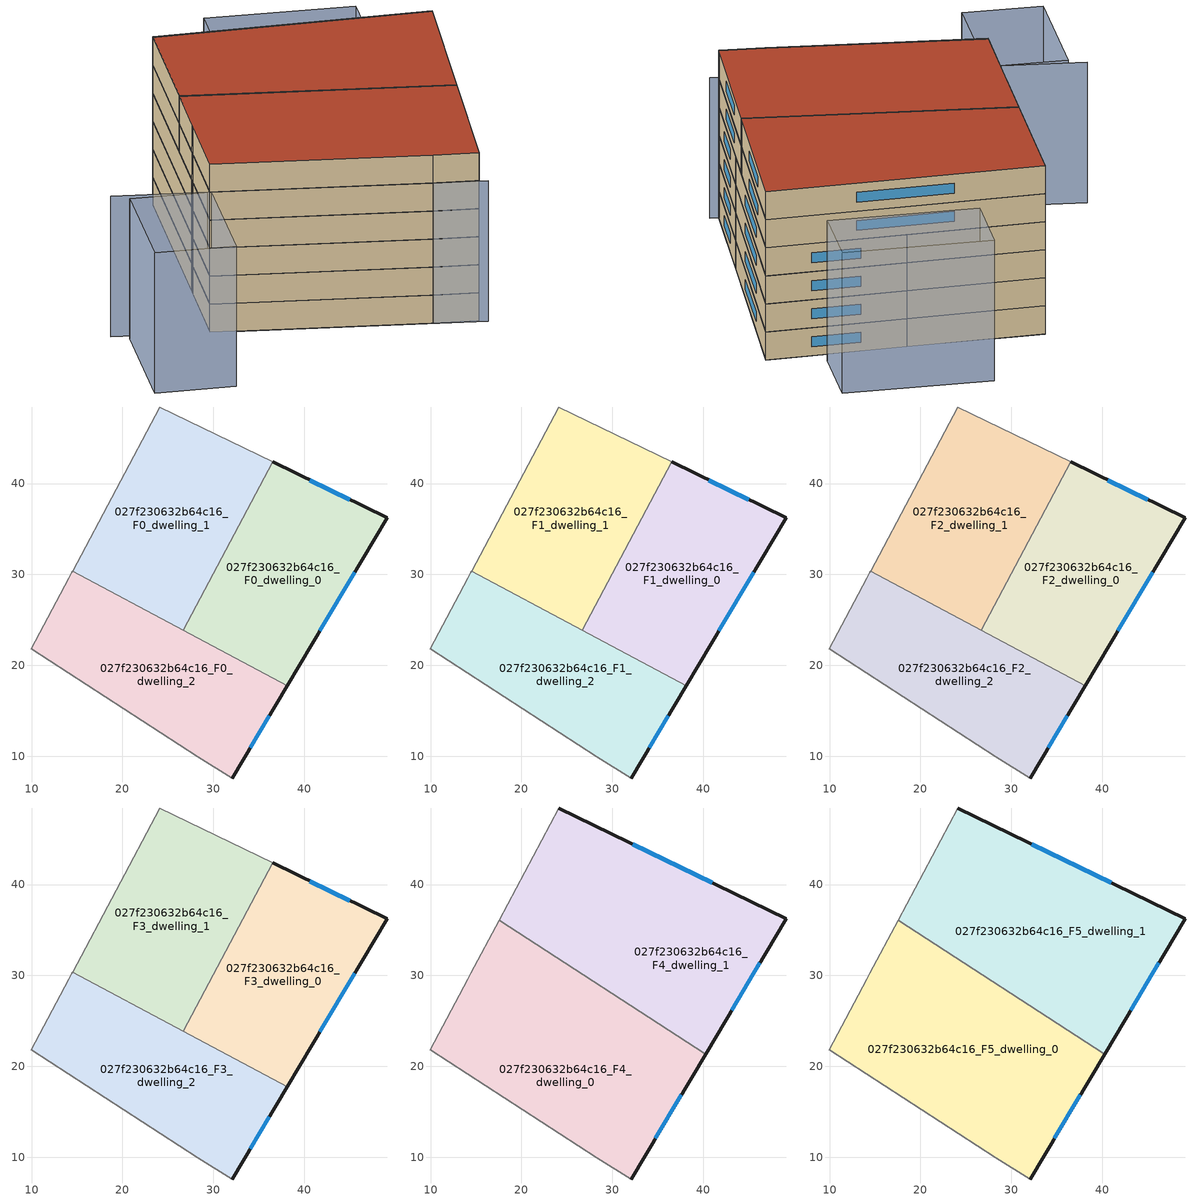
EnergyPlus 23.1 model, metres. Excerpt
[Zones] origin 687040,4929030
027f230632b64c16_F0_dwelling_0
 floor ground (EU_floor_Construction): 38.16,17.78 49.14,36.23 36.53,42.38 26.7,23.86 z0
 wall outside (EU_wall_Construction): 36.53,42.38 49.14,36.23 38.16,17.78 z0:3
 wall to 027f230632b64c16_F0_dwelling_1 (EU_wall_Construction): 26.7,23.86 36.53,42.38 z0:3
 wall to 027f230632b64c16_F0_dwelling_2 (EU_wall_Construction): 38.16,17.78 26.7,23.86 z0:3
 window (EU_Window_Construction): 40.63,40.38 45.04,38.23 / 45.57,30.23 41.73,23.78 z0.98:2.02
027f230632b64c16_F0_dwelling_1
 floor ground (EU_floor_Construction): 26.7,23.86 36.53,42.38 24.13,48.43 14.51,30.33 z0
 wall adiabatic (EU_wall_Construction): 14.51,30.33 24.13,48.43 36.53,42.38 z0:3
 wall to 027f230632b64c16_F0_dwelling_2 (EU_wall_Construction): 26.7,23.86 14.51,30.33 z0:3
027f230632b64c16_F0_dwelling_2
 floor ground (EU_floor_Construction): 32.1,7.6 38.16,17.78 14.51,30.33 14.45,30.22 14.11,29.59 9.98,21.83 28.27,9.94 z0
 wall outside (EU_wall_Construction): 38.16,17.78 32.1,7.6 z0:3
 wall adiabatic (EU_wall_Construction): 32.1,7.6 28.27,9.94 9.98,21.83 14.11,29.59 14.45,30.22 14.51,30.33 z0:3
 window (EU_Window_Construction): 36.19,14.47 34.07,10.91 z0.98:2.02
027f230632b64c16_F1_dwelling_0
 floor to 027f230632b64c16_F0_dwelling_0 (EU_floor_Construction): 38.16,17.78 49.14,36.23 36.53,42.38 26.7,23.86 z3
 wall outside (EU_wall_Construction): 36.53,42.38 49.14,36.23 38.16,17.78 z3:6
 wall to 027f230632b64c16_F1_dwelling_1 (EU_wall_Construction): 26.7,23.86 36.53,42.38 z3:6
 wall to 027f230632b64c16_F1_dwelling_2 (EU_wall_Construction): 38.16,17.78 26.7,23.86 z3:6
 window (EU_Window_Construction): 40.63,40.38 45.04,38.23 / 45.57,30.23 41.73,23.78 z3.98:5.02
027f230632b64c16_F1_dwelling_1
 floor to 027f230632b64c16_F0_dwelling_1 (EU_floor_Construction): 26.7,23.86 36.53,42.38 24.13,48.43 14.51,30.33 z3
 wall adiabatic (EU_wall_Construction): 14.51,30.33 24.13,48.43 36.53,42.38 z3:6
 wall to 027f230632b64c16_F1_dwelling_2 (EU_wall_Construction): 26.7,23.86 14.51,30.33 z3:6
027f230632b64c16_F1_dwelling_2
 floor to 027f230632b64c16_F0_dwelling_2 (EU_floor_Construction): 32.1,7.6 38.16,17.78 14.51,30.33 14.45,30.22 14.11,29.59 9.98,21.83 28.27,9.94 z3
 wall outside (EU_wall_Construction): 38.16,17.78 32.1,7.6 z3:6
 wall adiabatic (EU_wall_Construction): 32.1,7.6 28.27,9.94 9.98,21.83 14.11,29.59 14.45,30.22 14.51,30.33 z3:6
 window (EU_Window_Construction): 36.19,14.47 34.07,10.91 z3.98:5.02
027f230632b64c16_F2_dwelling_0
 floor to 027f230632b64c16_F1_dwelling_0 (EU_floor_Construction): 38.16,17.78 49.14,36.23 36.53,42.38 26.7,23.86 z6
 wall outside (EU_wall_Construction): 36.53,42.38 49.14,36.23 38.16,17.78 z6:9
 wall to 027f230632b64c16_F2_dwelling_1 (EU_wall_Construction): 26.7,23.86 36.53,42.38 z6:9
 wall to 027f230632b64c16_F2_dwelling_2 (EU_wall_Construction): 38.16,17.78 26.7,23.86 z6:9
 window (EU_Window_Construction): 40.63,40.38 45.04,38.23 / 45.57,30.23 41.73,23.78 z6.98:8.02
027f230632b64c16_F2_dwelling_1
 floor to 027f230632b64c16_F1_dwelling_1 (EU_floor_Construction): 26.7,23.86 36.53,42.38 24.13,48.43 14.51,30.33 z6
 wall adiabatic (EU_wall_Construction): 14.51,30.33 24.13,48.43 36.53,42.38 z6:9
 wall to 027f230632b64c16_F2_dwelling_2 (EU_wall_Construction): 26.7,23.86 14.51,30.33 z6:9
027f230632b64c16_F2_dwelling_2
 floor to 027f230632b64c16_F1_dwelling_2 (EU_floor_Construction): 32.1,7.6 38.16,17.78 14.51,30.33 14.45,30.22 14.11,29.59 9.98,21.83 28.27,9.94 z6
 wall outside (EU_wall_Construction): 38.16,17.78 32.1,7.6 z6:9
 wall adiabatic (EU_wall_Construction): 32.1,7.6 28.27,9.94 9.98,21.83 14.11,29.59 14.45,30.22 14.51,30.33 z6:9
 window (EU_Window_Construction): 36.19,14.47 34.07,10.91 z6.98:8.02
027f230632b64c16_F3_dwelling_0
 floor to 027f230632b64c16_F2_dwelling_0 (EU_floor_Construction): 38.16,17.78 49.14,36.23 36.53,42.38 26.7,23.86 z9
 wall outside (EU_wall_Construction): 36.53,42.38 49.14,36.23 38.16,17.78 z9:12
 wall to 027f230632b64c16_F3_dwelling_1 (EU_wall_Construction): 26.7,23.86 36.53,42.38 z9:12
 wall to 027f230632b64c16_F3_dwelling_2 (EU_wall_Construction): 38.16,17.78 26.7,23.86 z9:12
 window (EU_Window_Construction): 40.63,40.38 45.04,38.23 / 45.57,30.23 41.73,23.78 z9.98:11.02
027f230632b64c16_F3_dwelling_1
 floor to 027f230632b64c16_F2_dwelling_1 (EU_floor_Construction): 26.7,23.86 36.53,42.38 24.13,48.43 14.51,30.33 z9
 wall adiabatic (EU_wall_Construction): 14.51,30.33 24.13,48.43 36.53,42.38 z9:12
 wall to 027f230632b64c16_F3_dwelling_2 (EU_wall_Construction): 26.7,23.86 14.51,30.33 z9:12
027f230632b64c16_F3_dwelling_2
 floor to 027f230632b64c16_F2_dwelling_2 (EU_floor_Construction): 32.1,7.6 38.16,17.78 14.51,30.33 14.45,30.22 14.11,29.59 9.98,21.83 28.27,9.94 z9
 wall outside (EU_wall_Construction): 38.16,17.78 32.1,7.6 z9:12
 wall adiabatic (EU_wall_Construction): 32.1,7.6 28.27,9.94 9.98,21.83 14.11,29.59 14.45,30.22 14.51,30.33 z9:12
 window (EU_Window_Construction): 36.19,14.47 34.07,10.91 z9.98:11.02
027f230632b64c16_F4_dwelling_0
 floor to 027f230632b64c16_F3_dwelling_2 (EU_floor_Construction): 32.1,7.6 38.16,17.78 14.51,30.33 14.45,30.22 14.11,29.59 9.98,21.83 28.27,9.94 z12
 floor to 027f230632b64c16_F3_dwelling_0 (EU_floor_Construction): 38.16,17.78 40.26,21.32 29.18,28.53 26.7,23.86 z12
 floor to 027f230632b64c16_F3_dwelling_1 (EU_floor_Construction): 26.7,23.86 29.18,28.53 17.57,36.09 14.51,30.33 z12
 wall outside (EU_wall_Construction): 40.26,21.32 32.1,7.6 z12:15
 wall adiabatic (EU_wall_Construction): 32.1,7.6 28.27,9.94 9.98,21.83 14.11,29.59 14.45,30.22 17.57,36.09 z12:15
 wall to 027f230632b64c16_F4_dwelling_1 (EU_wall_Construction): 17.57,36.09 40.26,21.32 z12:15
 window (EU_Window_Construction): 37.61,16.85 34.75,12.06 z12.98:14.02
027f230632b64c16_F4_dwelling_1
 floor to 027f230632b64c16_F3_dwelling_0 (EU_floor_Construction): 40.26,21.32 49.14,36.23 36.53,42.38 29.18,28.53 z12
 floor to 027f230632b64c16_F3_dwelling_1 (EU_floor_Construction): 29.18,28.53 36.53,42.38 24.13,48.43 17.57,36.09 z12
 wall outside (EU_wall_Construction): 24.13,48.43 49.14,36.23 40.26,21.32 z12:15
 wall adiabatic (EU_wall_Construction): 17.57,36.09 24.13,48.43 z12:15
 window (EU_Window_Construction): 32.26,44.46 41,40.19 / 46.25,31.38 43.15,26.16 z12.98:14.02
027f230632b64c16_F5_dwelling_0
 floor to 027f230632b64c16_F4_dwelling_0 (EU_floor_Construction): 32.1,7.6 40.26,21.32 17.57,36.09 14.45,30.22 14.11,29.59 9.98,21.83 28.27,9.94 z15
 wall outside (EU_wall_Construction): 40.26,21.32 32.1,7.6 z15:18
 wall adiabatic (EU_wall_Construction): 32.1,7.6 28.27,9.94 9.98,21.83 14.11,29.59 14.45,30.22 17.57,36.09 z15:18
 wall to 027f230632b64c16_F5_dwelling_1 (EU_wall_Construction): 17.57,36.09 40.26,21.32 z15:18
 window (EU_Window_Construction): 37.61,16.85 34.75,12.06 z15.98:17.02
 roof outside (EU_roof_Construction): 40.26,21.32 32.1,7.6 28.27,9.94 9.98,21.83 14.11,29.59 14.45,30.22 17.57,36.09 z18
027f230632b64c16_F5_dwelling_1
 floor to 027f230632b64c16_F4_dwelling_1 (EU_floor_Construction): 40.26,21.32 49.14,36.23 24.13,48.43 17.57,36.09 z15
 wall outside (EU_wall_Construction): 24.13,48.43 49.14,36.23 40.26,21.32 z15:18
 wall adiabatic (EU_wall_Construction): 17.57,36.09 24.13,48.43 z15:18
 window (EU_Window_Construction): 32.26,44.46 41,40.19 / 46.25,31.38 43.15,26.16 z15.98:17.02
 roof outside (EU_roof_Construction): 49.14,36.23 40.26,21.32 17.57,36.09 24.13,48.43 z18
shading: 1.85,27.11 32.78,7 / -3.01,14.17 2.97,25.54 / 2.97,25.54 10.11,21.78 / 10.11,21.78 4.13,10.41 / 4.13,10.41 -3.01,14.17 / 48.13,46.82 44.58,40.06 / 44.58,40.06 31.22,47.07 / 31.22,47.07 34.77,53.83 / 34.77,53.83 48.13,46.82 z0:15
[Building]
EU S2 Campaign: North Axis=0; Terrain=City; Solar Distribution=FullExterior
[Site:Location]
Bologna: Latitude=44.5; Longitude=11.25; Time Zone=1; Elevation=37
[SizingPeriod:WeatherFileDays]
AnnualSizingPeriod: Begin Month=1; Begin Day of Month=1; End Month=12; End Day of Month=31; Day of Week for Start Day=Monday; Use Weather File Daylight Saving Period=No; Use Weather File Rain and Snow Indicators=No
[MATERIAL]
EU_InternalMass_Material: Roughness=MediumRough; Thickness=0.1; Conductivity=1; Density=1800; Specific Heat=900; Thermal Absorptance=0.9; Solar Absorptance=0.7; Visible Absorptance=0.7
[MATERIAL:NOMASS] Roughness=MediumRough; Thermal Absorptance=0.9; Solar Absorptance=0.7; Visible Absorptance=0.7
Name | Thermal Resistance
EU_wall_NoMass | 0.905828
EU_roof_NoMass | 0.37593
EU_floor_NoMass | 0.67114
[WINDOWMATERIAL:SIMPLEGLAZINGSYSTEM]
EU_Window_SimpleGlazing: UFactor=4.52486; Solar Heat Gain Coefficient=0.85; Visible Transmittance=0.85
[CONSTRUCTION]
EU_wall_Construction: EU_wall_NoMass
EU_roof_Construction: EU_roof_NoMass
EU_floor_Construction: EU_floor_NoMass
EU_InternalMass_Construction: EU_InternalMass_Material
EU_Window_Construction: EU_Window_SimpleGlazing
[ZONE] Type=1; Multiplier=1; Ceiling Height=autocalculate; Floor Area=autocalculate; Part of Total Floor Area=Yes
Name | Volume
027f230632b64c16_F0_dwelling_0; 027f230632b64c16_F1_dwelling_0; 027f230632b64c16_F2_dwelling_0; 027f230632b64c16_F3_dwelling_0 | 858.093
027f230632b64c16_F4_dwelling_0; 027f230632b64c16_F5_dwelling_0; 027f230632b64c16_F4_dwelling_1; 027f230632b64c16_F5_dwelling_1 | 1287.12
027f230632b64c16_F0_dwelling_1; 027f230632b64c16_F1_dwelling_1; 027f230632b64c16_F2_dwelling_1; 027f230632b64c16_F3_dwelling_1 | 858.064
027f230632b64c16_F0_dwelling_2; 027f230632b64c16_F1_dwelling_2; 027f230632b64c16_F2_dwelling_2; 027f230632b64c16_F3_dwelling_2 | 858.107
[INTERNALMASS] Construction=EU_InternalMass_Construction
Name | Zone or ZoneList | Surface Area
027f230632b64c16_F0_dwelling_0_EU_InternalMass | 027f230632b64c16_F0_dwelling_0 | 286.027
027f230632b64c16_F0_dwelling_1_EU_InternalMass | 027f230632b64c16_F0_dwelling_1 | 286.022
027f230632b64c16_F0_dwelling_2_EU_InternalMass | 027f230632b64c16_F0_dwelling_2 | 286.035
027f230632b64c16_F1_dwelling_0_EU_InternalMass | 027f230632b64c16_F1_dwelling_0 | 286.027
027f230632b64c16_F1_dwelling_1_EU_InternalMass | 027f230632b64c16_F1_dwelling_1 | 286.022
027f230632b64c16_F1_dwelling_2_EU_InternalMass | 027f230632b64c16_F1_dwelling_2 | 286.035
027f230632b64c16_F2_dwelling_0_EU_InternalMass | 027f230632b64c16_F2_dwelling_0 | 286.027
027f230632b64c16_F2_dwelling_1_EU_InternalMass | 027f230632b64c16_F2_dwelling_1 | 286.022
027f230632b64c16_F2_dwelling_2_EU_InternalMass | 027f230632b64c16_F2_dwelling_2 | 286.035
027f230632b64c16_F3_dwelling_0_EU_InternalMass | 027f230632b64c16_F3_dwelling_0 | 286.027
027f230632b64c16_F3_dwelling_1_EU_InternalMass | 027f230632b64c16_F3_dwelling_1 | 286.022
027f230632b64c16_F3_dwelling_2_EU_InternalMass | 027f230632b64c16_F3_dwelling_2 | 286.035
027f230632b64c16_F4_dwelling_0_EU_InternalMass | 027f230632b64c16_F4_dwelling_0 | 429.039
027f230632b64c16_F4_dwelling_1_EU_InternalMass | 027f230632b64c16_F4_dwelling_1 | 429.041
027f230632b64c16_F5_dwelling_0_EU_InternalMass | 027f230632b64c16_F5_dwelling_0 | 429.039
027f230632b64c16_F5_dwelling_1_EU_InternalMass | 027f230632b64c16_F5_dwelling_1 | 429.041
[OTHEREQUIPMENT] Fuel Type=Electricity; Design Level Calculation Method=Watts/Area; Power per Zone Floor Area=1; Fraction Latent=0; Fraction Radiant=0; Fraction Lost=0; Carbon Dioxide Generation Rate=0; EndUse Subcategory=EU_Step8_InternalGains
Name | Zone or ZoneList or Space or SpaceList | Schedule
EU_Step8_InternalGain_027f230632b64c16_F0_dwelling_0_f000 | 027f230632b64c16_F0_dwelling_0 | EU_Step8_GainSchedule_027f230632b64c16_F0_dwelling_0_f000
EU_Step8_InternalGain_027f230632b64c16_F0_dwelling_1_f000 | 027f230632b64c16_F0_dwelling_1 | EU_Step8_GainSchedule_027f230632b64c16_F0_dwelling_1_f000
EU_Step8_InternalGain_027f230632b64c16_F0_dwelling_2_f000 | 027f230632b64c16_F0_dwelling_2 | EU_Step8_GainSchedule_027f230632b64c16_F0_dwelling_2_f000
EU_Step8_InternalGain_027f230632b64c16_F1_dwelling_0_f000 | 027f230632b64c16_F1_dwelling_0 | EU_Step8_GainSchedule_027f230632b64c16_F1_dwelling_0_f000
EU_Step8_InternalGain_027f230632b64c16_F1_dwelling_1_f000 | 027f230632b64c16_F1_dwelling_1 | EU_Step8_GainSchedule_027f230632b64c16_F1_dwelling_1_f000
EU_Step8_InternalGain_027f230632b64c16_F1_dwelling_2_f000 | 027f230632b64c16_F1_dwelling_2 | EU_Step8_GainSchedule_027f230632b64c16_F1_dwelling_2_f000
EU_Step8_InternalGain_027f230632b64c16_F2_dwelling_0_f000 | 027f230632b64c16_F2_dwelling_0 | EU_Step8_GainSchedule_027f230632b64c16_F2_dwelling_0_f000
EU_Step8_InternalGain_027f230632b64c16_F2_dwelling_1_f000 | 027f230632b64c16_F2_dwelling_1 | EU_Step8_GainSchedule_027f230632b64c16_F2_dwelling_1_f000
EU_Step8_InternalGain_027f230632b64c16_F2_dwelling_2_f000 | 027f230632b64c16_F2_dwelling_2 | EU_Step8_GainSchedule_027f230632b64c16_F2_dwelling_2_f000
EU_Step8_InternalGain_027f230632b64c16_F3_dwelling_0_f000 | 027f230632b64c16_F3_dwelling_0 | EU_Step8_GainSchedule_027f230632b64c16_F3_dwelling_0_f000
EU_Step8_InternalGain_027f230632b64c16_F3_dwelling_1_f000 | 027f230632b64c16_F3_dwelling_1 | EU_Step8_GainSchedule_027f230632b64c16_F3_dwelling_1_f000
EU_Step8_InternalGain_027f230632b64c16_F3_dwelling_2_f000 | 027f230632b64c16_F3_dwelling_2 | EU_Step8_GainSchedule_027f230632b64c16_F3_dwelling_2_f000
EU_Step8_InternalGain_027f230632b64c16_F4_dwelling_0_f000 | 027f230632b64c16_F4_dwelling_0 | EU_Step8_GainSchedule_027f230632b64c16_F4_dwelling_0_f000
EU_Step8_InternalGain_027f230632b64c16_F4_dwelling_1_f000 | 027f230632b64c16_F4_dwelling_1 | EU_Step8_GainSchedule_027f230632b64c16_F4_dwelling_1_f000
EU_Step8_InternalGain_027f230632b64c16_F5_dwelling_0_f000 | 027f230632b64c16_F5_dwelling_0 | EU_Step8_GainSchedule_027f230632b64c16_F5_dwelling_0_f000
EU_Step8_InternalGain_027f230632b64c16_F5_dwelling_1_f000 | 027f230632b64c16_F5_dwelling_1 | EU_Step8_GainSchedule_027f230632b64c16_F5_dwelling_1_f000
[ZONEVENTILATION:DESIGNFLOWRATE] Schedule=EU_AlwaysOn; Design Flow Rate Calculation Method=AirChanges/Hour; Air Changes per Hour=0.73129; Ventilation Type=Natural; Fan Pressure Rise=0; Fan Total Efficiency=1; Constant Term Coefficient=1; Temperature Term Coefficient=0; Velocity Term Coefficient=0; Velocity Squared Term Coefficient=0; Minimum Indoor Temperature=-100; Maximum Indoor Temperature=100; Delta Temperature=-100; Minimum Outdoor Temperature=-100; Maximum Outdoor Temperature=100; Maximum Wind Speed=40
Name | Zone or ZoneList or Space or SpaceList
EU_ConstantAir_027f230632b64c16_F0_dwelling_0 | 027f230632b64c16_F0_dwelling_0
EU_ConstantAir_027f230632b64c16_F0_dwelling_1 | 027f230632b64c16_F0_dwelling_1
EU_ConstantAir_027f230632b64c16_F0_dwelling_2 | 027f230632b64c16_F0_dwelling_2
EU_ConstantAir_027f230632b64c16_F1_dwelling_0 | 027f230632b64c16_F1_dwelling_0
EU_ConstantAir_027f230632b64c16_F1_dwelling_1 | 027f230632b64c16_F1_dwelling_1
EU_ConstantAir_027f230632b64c16_F1_dwelling_2 | 027f230632b64c16_F1_dwelling_2
EU_ConstantAir_027f230632b64c16_F2_dwelling_0 | 027f230632b64c16_F2_dwelling_0
EU_ConstantAir_027f230632b64c16_F2_dwelling_1 | 027f230632b64c16_F2_dwelling_1
EU_ConstantAir_027f230632b64c16_F2_dwelling_2 | 027f230632b64c16_F2_dwelling_2
EU_ConstantAir_027f230632b64c16_F3_dwelling_0 | 027f230632b64c16_F3_dwelling_0
EU_ConstantAir_027f230632b64c16_F3_dwelling_1 | 027f230632b64c16_F3_dwelling_1
EU_ConstantAir_027f230632b64c16_F3_dwelling_2 | 027f230632b64c16_F3_dwelling_2
EU_ConstantAir_027f230632b64c16_F4_dwelling_0 | 027f230632b64c16_F4_dwelling_0
EU_ConstantAir_027f230632b64c16_F4_dwelling_1 | 027f230632b64c16_F4_dwelling_1
EU_ConstantAir_027f230632b64c16_F5_dwelling_0 | 027f230632b64c16_F5_dwelling_0
EU_ConstantAir_027f230632b64c16_F5_dwelling_1 | 027f230632b64c16_F5_dwelling_1
[HVACTEMPLATE:THERMOSTAT] Constant Heating Setpoint=20; Constant Cooling Setpoint=50
EU_HeatOnly_027f230632b64c16_F0_dwelling_0; EU_HeatOnly_027f230632b64c16_F0_dwelling_1; EU_HeatOnly_027f230632b64c16_F0_dwelling_2; EU_HeatOnly_027f230632b64c16_F1_dwelling_0; EU_HeatOnly_027f230632b64c16_F1_dwelling_1; EU_HeatOnly_027f230632b64c16_F1_dwelling_2; EU_HeatOnly_027f230632b64c16_F2_dwelling_0; EU_HeatOnly_027f230632b64c16_F2_dwelling_1; EU_HeatOnly_027f230632b64c16_F2_dwelling_2; EU_HeatOnly_027f230632b64c16_F3_dwelling_0; EU_HeatOnly_027f230632b64c16_F3_dwelling_1; EU_HeatOnly_027f230632b64c16_F3_dwelling_2; EU_HeatOnly_027f230632b64c16_F4_dwelling_0; EU_HeatOnly_027f230632b64c16_F4_dwelling_1; EU_HeatOnly_027f230632b64c16_F5_dwelling_0; EU_HeatOnly_027f230632b64c16_F5_dwelling_1
[HVACTEMPLATE:ZONE:IDEALLOADSAIRSYSTEM] System Availability Schedule=EU_AlwaysOn; Maximum Heating Supply Air Temperature=50; Minimum Cooling Supply Air Temperature=13; Maximum Heating Supply Air Humidity Ratio=0.0156; Minimum Cooling Supply Air Humidity Ratio=0.0077; Heating Limit=NoLimit; Cooling Limit=NoLimit; Heating Availability Schedule=EU_AlwaysOn; Cooling Availability Schedule=EU_CoolingOff; Dehumidification Control Type=ConstantSensibleHeatRatio; Cooling Sensible Heat Ratio=0.7; Dehumidification Setpoint=60; Humidification Control Type=None; Humidification Setpoint=30; Outdoor Air Method=None; Outdoor Air Flow Rate per Person=0.00944; Outdoor Air Flow Rate per Zone Floor Area=0; Outdoor Air Flow Rate per Zone=0; Demand Controlled Ventilation Type=None; Outdoor Air Economizer Type=NoEconomizer; Heat Recovery Type=None; Sensible Heat Recovery Effectiveness=0.7; Latent Heat Recovery Effectiveness=0.65
Name | Template Thermostat
027f230632b64c16_F0_dwelling_0 | EU_HeatOnly_027f230632b64c16_F0_dwelling_0
027f230632b64c16_F0_dwelling_1 | EU_HeatOnly_027f230632b64c16_F0_dwelling_1
027f230632b64c16_F0_dwelling_2 | EU_HeatOnly_027f230632b64c16_F0_dwelling_2
027f230632b64c16_F1_dwelling_0 | EU_HeatOnly_027f230632b64c16_F1_dwelling_0
027f230632b64c16_F1_dwelling_1 | EU_HeatOnly_027f230632b64c16_F1_dwelling_1
027f230632b64c16_F1_dwelling_2 | EU_HeatOnly_027f230632b64c16_F1_dwelling_2
027f230632b64c16_F2_dwelling_0 | EU_HeatOnly_027f230632b64c16_F2_dwelling_0
027f230632b64c16_F2_dwelling_1 | EU_HeatOnly_027f230632b64c16_F2_dwelling_1
027f230632b64c16_F2_dwelling_2 | EU_HeatOnly_027f230632b64c16_F2_dwelling_2
027f230632b64c16_F3_dwelling_0 | EU_HeatOnly_027f230632b64c16_F3_dwelling_0
027f230632b64c16_F3_dwelling_1 | EU_HeatOnly_027f230632b64c16_F3_dwelling_1
027f230632b64c16_F3_dwelling_2 | EU_HeatOnly_027f230632b64c16_F3_dwelling_2
027f230632b64c16_F4_dwelling_0 | EU_HeatOnly_027f230632b64c16_F4_dwelling_0
027f230632b64c16_F4_dwelling_1 | EU_HeatOnly_027f230632b64c16_F4_dwelling_1
027f230632b64c16_F5_dwelling_0 | EU_HeatOnly_027f230632b64c16_F5_dwelling_0
027f230632b64c16_F5_dwelling_1 | EU_HeatOnly_027f230632b64c16_F5_dwelling_1
[SIZING:ZONE] Zone Cooling Design Supply Air Temperature Input Method=SupplyAirTemperature; Zone Cooling Design Supply Air Temperature=13; Zone Heating Design Supply Air Temperature Input Method=SupplyAirTemperature; Zone Heating Design Supply Air Temperature=50; Zone Cooling Design Supply Air Humidity Ratio=0.008; Zone Heating Design Supply Air Humidity Ratio=0.008; Cooling Design Air Flow Method=DesignDay; Cooling Design Air Flow Rate=0; Cooling Minimum Air Flow per Zone Floor Area=0.000762; Cooling Minimum Air Flow=0; Cooling Minimum Air Flow Fraction=0.2; Heating Design Air Flow Method=DesignDay; Heating Design Air Flow Rate=0; Heating Maximum Air Flow per Zone Floor Area=0.002032; Heating Maximum Air Flow=0.141576; Heating Maximum Air Flow Fraction=0.3; Account for Dedicated Outdoor Air System=No; Dedicated Outdoor Air System Control Strategy=NeutralSupplyAir; Dedicated Outdoor Air Low Setpoint Temperature for Design=autosize; Dedicated Outdoor Air High Setpoint Temperature for Design=autosize; Zone Load Sizing Method=Sensible Load Only No Latent Load; Zone Latent Cooling Design Supply Air Humidity Ratio Input Method=HumidityRatioDifference; Zone Cooling Design Supply Air Humidity Ratio Difference=0.005; Zone Latent Heating Design Supply Air Humidity Ratio Input Method=HumidityRatioDifference; Zone Humidification Design Supply Air Humidity Ratio Difference=0.005
027f230632b64c16_F0_dwelling_0; 027f230632b64c16_F0_dwelling_1; 027f230632b64c16_F0_dwelling_2; 027f230632b64c16_F1_dwelling_0; 027f230632b64c16_F1_dwelling_1; 027f230632b64c16_F1_dwelling_2; 027f230632b64c16_F2_dwelling_0; 027f230632b64c16_F2_dwelling_1; 027f230632b64c16_F2_dwelling_2; 027f230632b64c16_F3_dwelling_0; 027f230632b64c16_F3_dwelling_1; 027f230632b64c16_F3_dwelling_2; 027f230632b64c16_F4_dwelling_0; 027f230632b64c16_F4_dwelling_1; 027f230632b64c16_F5_dwelling_0; 027f230632b64c16_F5_dwelling_1
[SCHEDULE:CONSTANT]
Name | Hourly Value
EU_AlwaysOn | 1
EU_CoolingOff | 0
[SCHEDULE:FILE] Column Number=1; Rows to Skip at Top=0; Number of Hours of Data=8760; Column Separator=Comma; Interpolate to Timestep=No; Minutes per Item=60; Adjust Schedule for Daylight Savings=Yes
Name | File
EU_Step8_GainSchedule_027f230632b64c16_F0_dwelling_0_f000 | ../../schedules/027f230632b64c16/027f230632b64c16_F0_dwelling_0_f000_gain.csv
EU_Step8_GainSchedule_027f230632b64c16_F0_dwelling_1_f000 | ../../schedules/027f230632b64c16/027f230632b64c16_F0_dwelling_1_f000_gain.csv
EU_Step8_GainSchedule_027f230632b64c16_F0_dwelling_2_f000 | ../../schedules/027f230632b64c16/027f230632b64c16_F0_dwelling_2_f000_gain.csv
EU_Step8_GainSchedule_027f230632b64c16_F1_dwelling_0_f000 | ../../schedules/027f230632b64c16/027f230632b64c16_F1_dwelling_0_f000_gain.csv
EU_Step8_GainSchedule_027f230632b64c16_F1_dwelling_1_f000 | ../../schedules/027f230632b64c16/027f230632b64c16_F1_dwelling_1_f000_gain.csv
EU_Step8_GainSchedule_027f230632b64c16_F1_dwelling_2_f000 | ../../schedules/027f230632b64c16/027f230632b64c16_F1_dwelling_2_f000_gain.csv
EU_Step8_GainSchedule_027f230632b64c16_F2_dwelling_0_f000 | ../../schedules/027f230632b64c16/027f230632b64c16_F2_dwelling_0_f000_gain.csv
EU_Step8_GainSchedule_027f230632b64c16_F2_dwelling_1_f000 | ../../schedules/027f230632b64c16/027f230632b64c16_F2_dwelling_1_f000_gain.csv
EU_Step8_GainSchedule_027f230632b64c16_F2_dwelling_2_f000 | ../../schedules/027f230632b64c16/027f230632b64c16_F2_dwelling_2_f000_gain.csv
EU_Step8_GainSchedule_027f230632b64c16_F3_dwelling_0_f000 | ../../schedules/027f230632b64c16/027f230632b64c16_F3_dwelling_0_f000_gain.csv
EU_Step8_GainSchedule_027f230632b64c16_F3_dwelling_1_f000 | ../../schedules/027f230632b64c16/027f230632b64c16_F3_dwelling_1_f000_gain.csv
EU_Step8_GainSchedule_027f230632b64c16_F3_dwelling_2_f000 | ../../schedules/027f230632b64c16/027f230632b64c16_F3_dwelling_2_f000_gain.csv
EU_Step8_GainSchedule_027f230632b64c16_F4_dwelling_0_f000 | ../../schedules/027f230632b64c16/027f230632b64c16_F4_dwelling_0_f000_gain.csv
EU_Step8_GainSchedule_027f230632b64c16_F4_dwelling_1_f000 | ../../schedules/027f230632b64c16/027f230632b64c16_F4_dwelling_1_f000_gain.csv
EU_Step8_GainSchedule_027f230632b64c16_F5_dwelling_0_f000 | ../../schedules/027f230632b64c16/027f230632b64c16_F5_dwelling_0_f000_gain.csv
EU_Step8_GainSchedule_027f230632b64c16_F5_dwelling_1_f000 | ../../schedules/027f230632b64c16/027f230632b64c16_F5_dwelling_1_f000_gain.csv
